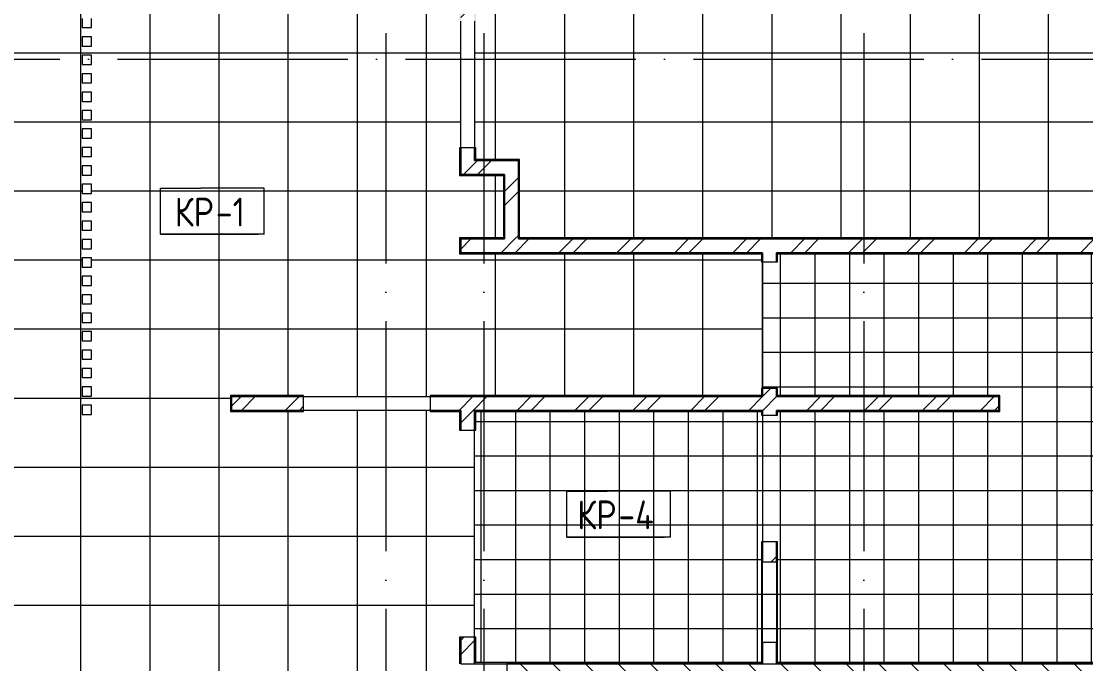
# Model space of a CAD drawing. Header units: millimetres. Extents: x -4370 to 196781, y -4577 to 61202.
# Drawn here: x 89385 to 98625, y 45725 to 51305 of the extents above; entities that cross this region are included whole.
import ezdxf

# ---------------------------------------------------------------- set-up
doc = ezdxf.new("R2010")
doc.units = ezdxf.units.MM
doc.linetypes.add('ADSK_Линия сетки', pattern=[2500, 2000, -250, 0, -250])
for name, color, linetype, lineweight in [('A-FLOR-____-IDEN', 11, 'Continuous', 20), ('A-FLOR-____-OTLN', 192, 'Continuous', 9), ('A-FLOR-____-PATT', 8, 'Continuous', 9), ('A-WALL-____-MCUT', 113, 'Continuous', 9), ('A-WALL-____-PATT', 111, 'Continuous', 9), ('A-WALL-FNSH-MCUT', 113, 'Continuous', 9), ('S-COLS-____-MCUT', 52, 'Continuous', 9), ('S-COLS-____-OTLN', 52, 'Continuous', 9), ('S-GRID-____-OTLN', 1, 'Continuous', 9)]:
    doc.layers.add(name, color=color, linetype=linetype, lineweight=lineweight)
doc.styles.add('GOST Common_1', font='GOST_Common.ttf', dxfattribs={"width": 0.9, "height": 250})
pattern_1 = [(45, (0, 0), (-251.4472, 251.4472), []), (45, (0, 381), (-251.4472, 251.4472), [])]

# ---------------------------------------------------------------- blocks, each defined once
blk = doc.blocks.new('0083_СОШ675_АР_R22_rvt-1-О_АИ_ПП_0_000_Целиком')
at = {"layer": 'A-WALL-____-PATT', "lineweight": 5}
h = blk.add_hatch(dxfattribs=at)
h.set_pattern_fill('FP_7', color=10, style=0, pattern_type=2)
h.set_pattern_definition(pattern_1)
h.paths.add_polyline_path([(93275, 49975.2), (93320, 49975.2), (93320, 50205.5), (93200, 50205.5), (93200, 49975.2)])
h.paths.add_polyline_path([(93320, 51305.5), (93320, 51475), (93200, 51475), (93200, 51305.5)])
h.paths.add_polyline_path([(93320, 51875), (93320, 58275), (93200, 58275), (93200, 51875)])
h = blk.add_hatch(dxfattribs=at)
h.set_pattern_fill('FP_7', color=10, style=0, pattern_type=2)
h.set_pattern_definition(pattern_1)
h.paths.add_polyline_path([(93580, 49975.2), (93700, 49975.2), (93700, 50095.2), (93320, 50095.2), (93320, 49975.2)])
h = blk.add_hatch(dxfattribs=at)
h.set_pattern_fill('FP_7', color=10, style=0, pattern_type=2)
h.set_pattern_definition(pattern_1)
h.paths.add_polyline_path([(93700, 49415), (93700, 49975.2), (93580, 49975.2), (93580, 49415)])
h = blk.add_hatch(dxfattribs=at)
h.set_pattern_fill('FP_7', color=10, style=0, pattern_type=2)
h.set_pattern_definition(pattern_1)
h.paths.add_polyline_path([(104216.6, 49295), (104216.6, 49415), (93200, 49415), (93200, 49295), (103831.2, 49295)])
h = blk.add_hatch(dxfattribs=at)
h.set_pattern_fill('FP_7', color=10, style=0, pattern_type=2)
h.set_pattern_definition(pattern_1)
h.paths.add_polyline_path([(95820, 48045), (95940, 48045), (95940, 48115.2), (95820, 48115.2)])
h.paths.add_polyline_path([(95940, 49215.2), (95940, 49295), (95820, 49295), (95820, 49215.2)])
h = blk.add_hatch(dxfattribs=at)
h.set_pattern_fill('FP_7', color=10, style=0, pattern_type=2)
h.set_pattern_definition(pattern_1)
h.paths.add_polyline_path([(97870, 47925), (97870, 48045), (92935, 48045), (92935, 47925), (96379.8, 47925)])
h.paths.add_polyline_path([(91412.2, 47925), (91835, 47925), (91835, 48045), (91210, 48045), (91210, 47925)])
h = blk.add_hatch(dxfattribs=at)
h.set_pattern_fill('FP_7', color=10, style=0, pattern_type=2)
h.set_pattern_definition(pattern_1)
h.paths.add_polyline_path([(93320, 45725), (93320, 45955), (93200, 45955), (93200, 45725)])
h.paths.add_polyline_path([(93320, 47755), (93320, 47925), (93200, 47925), (93200, 47755)])
h = blk.add_hatch(dxfattribs=at)
h.set_pattern_fill('FP_7', color=10, style=0, pattern_type=2)
h.set_pattern_definition(pattern_1)
h.paths.add_polyline_path([(95940, 45725), (95940, 45909.7), (95820, 45909.7), (95820, 45725)])
h.paths.add_polyline_path([(95940, 46609.7), (95940, 46785), (95820, 46785), (95820, 46609.7)])
h.paths.add_polyline_path([(95940, 47885), (95940, 47925), (95820, 47925), (95820, 47885)])
h = blk.add_hatch(dxfattribs=at)
h.set_pattern_fill('FP_4', color=10, style=0, pattern_type=2)
h.set_pattern_definition([(135, (0, 0), (-141.42136, -141.42136), [])])
h.paths.add_polyline_path([(100105.5, 45525), (101250, 45525), (101250, 45725), (99400, 45725), (99400, 45525)])
h.paths.add_polyline_path([(98863.6, 45525), (99000, 45525), (99000, 45725), (93600, 45725), (93600, 45525), (96379.8, 45525)])
at = {"layer": 'A-WALL-____-MCUT', "color": 50, "lineweight": 13}
for p, q in [((93320, 50205.5), (93200, 50205.5)), ((93200, 50205.5), (93200, 49975.2)), ((93320, 50095.2), (93320, 50205.5)), ((93700, 50095.2), (93320, 50095.2)), ((93700, 49975.2), (93700, 50095.2)), ((93200, 49975.2), (93320, 49975.2)), ((93320, 49975.2), (93580, 49975.2)), ((93580, 49975.2), (93580, 49415)), ((93700, 49415), (93700, 49975.2)), ((93580, 49415), (93200, 49415)), ((93200, 49415), (93200, 49295)), ((99400, 49415), (93700, 49415)), ((93200, 49295), (95820, 49295)), ((95820, 49295), (95820, 49215.2)), ((95940, 49295), (104216.6, 49295)), ((95940, 49215.2), (95940, 49295)), ((95820, 49215.2), (95940, 49215.2)), ((95940, 48115.2), (95820, 48115.2)), ((95820, 48115.2), (95820, 48045)), ((95940, 48045), (95940, 48115.2)), ((91835, 48045), (91210, 48045)), ((91210, 48045), (91210, 47925)), ((91835, 47925), (91835, 48045)), ((95820, 48045), (92935, 48045)), ((92935, 48045), (92935, 47925)), ((97870, 48045), (95940, 48045)), ((97870, 47925), (97870, 48045)), ((91210, 47925), (91835, 47925)), ((92935, 47925), (93200, 47925)), ((93200, 47925), (93200, 47755)), ((93320, 47755), (93320, 47925)), ((93320, 47925), (95820, 47925)), ((95820, 47925), (95820, 47885)), ((95820, 47885), (95940, 47885)), ((95940, 47885), (95940, 47925)), ((95940, 47925), (97870, 47925)), ((93200, 47755), (93320, 47755)), ((95820, 46785), (95820, 46609.7)), ((95940, 46785), (95820, 46785)), ((95940, 46609.7), (95940, 46785)), ((95820, 46609.7), (95940, 46609.7)), ((93320, 45955), (93200, 45955)), ((93200, 45955), (93200, 45725)), ((93320, 45725), (93320, 45955)), ((95820, 45909.7), (95820, 45725)), ((95940, 45909.7), (95820, 45909.7)), ((95940, 45725), (95940, 45909.7)), ((93200, 45725), (93320, 45725)), ((95820, 45725), (93600, 45725)), ((99000, 45725), (95940, 45725))]:
    blk.add_line(p, q, dxfattribs=at)
at = {"layer": 'A-WALL-____-MCUT', "color": 10, "lineweight": 5}
for p, q in [((93600, 45725), (93600, 45525)), ((95820, 45725), (95940, 45725))]:
    blk.add_line(p, q, dxfattribs=at)
blk = doc.blocks.new('BSC_Колонна _Прямоугольная - ПР-1_Профиль торцевой для плитки-3454341-О_АИ_ПП_0_000_Целиком')
at = {"layer": 'S-COLS-____-MCUT'}
for p, q in [((5, 5), (-5, 5)), ((-5, 5), (-5, -5)), ((5, -5), (5, 5)), ((-5, -5), (5, -5))]:
    blk.add_line(p, q, dxfattribs=at)
blk = doc.blocks.new('ADSK_Марка_Перекрытие - Типоразмер_ADSK_Марка-158127-О_АИ_ПП_0_000_Целиком')
at = {"layer": 'A-FLOR-____-IDEN'}
for p, q in [((-4.5, 4), (-1, 4)), ((-4.5, 0), (-4.5, 4)), ((4.5, 4), (-1, 4)), ((4.5, 0), (4.5, 4)), ((4.5, 0), (-4.5, 0)), ((-4.5, 0), (4, 0))]:
    blk.add_line(p, q, dxfattribs=at)

msp = doc.modelspace()

# ---------------------------------------------------------------- hatches: boundary and pattern name
at = {"layer": 'A-FLOR-____-PATT'}
h = msp.add_hatch(dxfattribs=at)
h.set_pattern_fill('FP_141', color=256, style=0, pattern_type=2)
h.set_pattern_definition([(0, (91102.5, 49232.2), (0, 600), []), (90, (91102.5, 49232.2), (-600, 4e-14), [])])
h.paths.add_polyline_path([(90900, 39935.023044), (93149.978078, 39935.025277), (93149.978078, 39940.023044), (93140, 39940.023044), (93140, 41005.02363), (96725.000334, 41005.02363), (96725.000334, 43465.000586), (96735.000334, 43465.000586), (96734.978078, 45515.000586), (93609.978078, 45515.000586), (93609.978078, 45315), (93189.978078, 45315.933994), (93189.978078, 45954.999414), (93319.978078, 45955), (93319.978078, 47754.999414), (93189.978078, 47755.853695), (93189.978078, 47915), (92935, 47915), (92935, 47924.999414), (91835, 47924.999414), (91835, 47915), (91200, 47915), (91200, 48055), (91835, 48055), (91835, 48045), (92935, 48044.999414), (92935, 48055), (95810, 48055), (95810, 48115.214349), (95820, 48115.214349), (95820, 49215.214349), (95810, 49215.214349), (95810, 49285), (93189.978078, 49285), (93189.978078, 49425.214935), (93570, 49425), (93570, 49965.214935), (93189.978078, 49965.514669), (93189.978078, 50205.451505), (93199.978078, 50205.451505), (93199.978078, 51305.451505), (93189.978078, 51305.451505), (93189.978078, 58260.000586), (93144.978078, 58260.000586), (93144.978078, 58265.000586), (93139.978078, 58265.000586), (93139.978078, 58765.000586), (91840.225239, 58765.000586), (91840.225239, 58975), (87875, 58975), (87875, 58250), (87324.978078, 58250), (87324.978078, 58975), (85349.978078, 58975), (85349.978078, 51885), (85759.978078, 51885), (85759.978078, 51465), (85349.978078, 51465), (85349.978078, 45735), (85759.978078, 45735), (85759.978078, 45315), (85349.978078, 45315), (85349.978078, 39935.999414), (87349.978078, 39935.999414), (87349.978078, 39939.998242), (87340, 39939.998242), (87340, 40485.000586), (87860, 40484.085292), (87860, 39940.023044), (87850, 39940.023044), (87850, 39935.023044), (90791.235027, 39935.023044)])
h.paths.add_polyline_path([(89993.384824, 47889.999414), (89913.384824, 47889.999414), (89913.384824, 47969.999414), (89993.384824, 47969.999414), (89993.384824, 47924.999414)])
h.paths.add_polyline_path([(89993.384824, 48049.999414), (89913.384824, 48049.999414), (89913.384824, 48129.999414), (89993.384824, 48129.999414), (89993.384824, 48055)])
h.paths.add_polyline_path([(89993.384824, 48209.999414), (89913.384824, 48209.999414), (89913.384824, 48289.999414), (89993.384824, 48289.999414)])
h.paths.add_polyline_path([(89993.384824, 48369.999414), (89913.384824, 48369.999414), (89913.384824, 48449.999414), (89993.384824, 48449.999414)])
h.paths.add_polyline_path([(89913.384824, 48529.999414), (89913.384824, 48609.999414), (89993.384824, 48609.999414), (89993.384824, 48529.999414)])
h.paths.add_polyline_path([(89993.384824, 48689.999414), (89913.384824, 48689.999414), (89913.384824, 48769.999414), (89993.384824, 48769.999414)])
h.paths.add_polyline_path([(89913.384824, 48849.999414), (89913.384824, 48929.999414), (89993.384824, 48929.999414), (89993.384824, 48849.999414), (89928.566284, 48849.999414)])
h.paths.add_polyline_path([(89913.384824, 49009.999414), (89913.384824, 49089.999414), (89993.384824, 49089.999414), (89993.384824, 49009.999414)])
h.paths.add_polyline_path([(89993.384824, 49169.999414), (89913.384824, 49169.999414), (89913.384824, 49249.999414), (89993.384824, 49249.999414)])
h.paths.add_polyline_path([(89993.384824, 49329.999414), (89913.384824, 49329.999414), (89913.384824, 49409.999414), (89993.384824, 49409.999414)])
h.paths.add_polyline_path([(89993.384824, 49489.999414), (89913.384824, 49489.999414), (89913.384824, 49569.999414), (89993.384824, 49569.999414)])
h.paths.add_polyline_path([(89913.384824, 49649.999414), (89913.384824, 49729.999414), (89993.384824, 49729.999414), (89993.384824, 49649.999414)])
h.paths.add_polyline_path([(89993.384824, 49809.999414), (89913.384824, 49809.999414), (89913.384824, 49889.999414), (89993.384824, 49889.999414)])
h.paths.add_polyline_path([(89993.384824, 49969.999414), (89913.384824, 49969.999414), (89913.384824, 50049.999414), (89993.384824, 50049.999414)])
h.paths.add_polyline_path([(89993.384824, 50129.999414), (89913.384824, 50129.999414), (89913.384824, 50209.999414), (89993.384824, 50209.999414), (89993.384824, 50179.661351)])
h.paths.add_polyline_path([(89913.384824, 50289.999414), (89913.384824, 50369.999414), (89993.384824, 50369.999414), (89993.384824, 50289.999414)])
h.paths.add_polyline_path([(89993.384824, 50449.999414), (89913.384824, 50449.999414), (89913.384824, 50529.999414), (89993.384824, 50529.999414)])
h.paths.add_polyline_path([(89913.384824, 50609.999414), (89913.384824, 50689.999414), (89993.384824, 50689.999414), (89993.384824, 50609.999414)])
h.paths.add_polyline_path([(89993.384824, 50769.999414), (89913.384824, 50769.999414), (89913.384824, 50849.999414), (89993.384824, 50849.999414), (89993.384824, 50792.910721)])
h.paths.add_polyline_path([(89913.384824, 50929.999414), (89913.384824, 51009.999414), (89993.384824, 51009.999414), (89993.384824, 50929.999414)])
h.paths.add_polyline_path([(89913.384824, 51089.999414), (89913.384824, 51169.999414), (89993.384824, 51169.999414), (89993.384824, 51089.999414)])
h.paths.add_polyline_path([(89913.384824, 51249.999414), (89913.384824, 51329.999414), (89993.384824, 51329.999414), (89993.384824, 51249.999414)])
h.paths.add_polyline_path([(89993.384824, 51409.999414), (89913.384824, 51409.999414), (89913.384824, 51489.999414), (89993.384824, 51489.999414)])
h.paths.add_polyline_path([(89913.384824, 51569.999414), (89913.384824, 51649.999414), (89993.384824, 51649.999414), (89993.384824, 51569.999414)])
h.paths.add_polyline_path([(89913.384824, 51729.999414), (89913.384824, 51809.999414), (89993.384824, 51809.999414), (89993.384824, 51729.999414)])
h.paths.add_polyline_path([(89993.384824, 51889.999414), (89913.384824, 51889.999414), (89913.384824, 51969.999414), (89993.384824, 51969.999414)])
h.paths.add_polyline_path([(89913.384824, 52049.999414), (89913.384824, 52129.999414), (89993.384824, 52129.999414), (89993.384824, 52049.999414)])
h.paths.add_polyline_path([(89913.384824, 52209.999414), (89913.384824, 52289.999414), (89993.384824, 52289.999414), (89993.384824, 52209.999414)])
h.paths.add_polyline_path([(89913.384824, 52369.999414), (89913.384824, 52449.999414), (89993.384824, 52449.999414), (89993.384824, 52369.999414)])
h.paths.add_polyline_path([(89913.384824, 52529.999414), (89913.384824, 52609.999414), (89993.384824, 52609.999414), (89993.384824, 52529.999414)])
h.paths.add_polyline_path([(89913.384824, 52689.999414), (89913.384824, 52769.999414), (89993.384824, 52769.999414), (89993.384824, 52689.999414)])
h.paths.add_polyline_path([(93144.978078, 58770.000586), (93149.978078, 58770.000586), (93149.978078, 58775), (93144.978078, 58775)])
h = msp.add_hatch(dxfattribs=at)
h.set_pattern_fill('FP_153', color=256, style=0, pattern_type=2)
h.set_pattern_definition([(0, (95902.5, 49232.2), (0, 600), []), (90, (95902.5, 49232.2), (-600, 4e-14), [])])
h.paths.add_polyline_path([(95137.878133, 49425), (99389.978078, 49425), (99389.978078, 51465), (98989.978078, 51465), (98989.978078, 51885.000586), (99389.977492, 51885.000586), (99389.978078, 52129.999414), (99399.978078, 52129.999414), (99399.978078, 53229.999414), (99389.978078, 53229.999414), (99389.978078, 56665), (99399.978078, 56665), (99399.978078, 57765), (99389.978078, 57765), (99389.978078, 58265.000586), (98939.978078, 58265.000586), (98939.978078, 58765.000586), (98640.450478, 58765.000586), (98640.225239, 58975), (93659.978078, 58974.600038), (93659.978078, 58265.000586), (93329.978078, 58264.940858), (93329.978078, 51885), (93609.978078, 51885), (93609.978078, 51465), (93329.978078, 51465), (93329.978078, 51305.451505), (93319.978078, 51305.451505), (93319.978078, 50205.451505), (93329.978078, 50205.451505), (93329.978078, 50105.214935), (93710, 50105.214935), (93710, 49425), (93895.980103, 49425)])
h = msp.add_hatch(dxfattribs=at)
h.set_pattern_fill('FP_207', color=256, style=0, pattern_type=2)
h.set_pattern_definition([(90, (99876.65, 48730), (-300, 2e-14), []), (180, (99876.65, 48730), (-4e-14, -300), [])])
h.paths.add_polyline_path([(96057.007954, 45735.000586), (106633.293965, 45735.000586), (106633.293965, 51745.000586), (106499.55304, 51745.000586), (106499.55304, 51755), (105399.55304, 51755), (105399.55304, 51745.000586), (105209.978078, 51745.000586), (105209.978078, 51465), (104789.978078, 51465), (104789.978078, 51745.000586), (104346.568482, 51744.506033), (104346.568482, 49285), (95950, 49285), (95950, 49215.214349), (95820, 49215.214349), (95820, 48115.214349), (95950, 48115.214349), (95950, 48055), (97880, 48055), (97880, 47915), (95950, 47915), (95950, 47884.999414), (95820, 47884.999414), (95820, 46784.999414), (95950, 46784.999414), (95950, 45735.000586)])
h.paths.add_polyline_path([(95940, 45909.747558), (95940, 46609.747558), (95820, 46609.747558), (95820, 45909.747558)])
h = msp.add_hatch(dxfattribs=at)
h.set_pattern_fill('FP_219', color=256, style=0, pattern_type=2)
h.set_pattern_definition([(90, (98776.65, 48730), (-300, 2e-14), []), (180, (98776.65, 48730), (-4e-14, -300), [])])
h.paths.add_polyline_path([(95810, 45735.000586), (95810, 46784.999414), (95820, 46784.999414), (95820, 47884.999414), (95810, 47884.999414), (95810, 47915), (93329.978078, 47915), (93329.978078, 47755), (93319.978078, 47754.999414), (93319.978078, 45955), (93329.978078, 45954.999414), (93329.978078, 45735.000586), (95786.992129, 45735.000586)])
at = {"layer": 'A-WALL-____-PATT'}
h = msp.add_hatch(color=7, dxfattribs=at)
h.paths.add_polyline_path([(93199.978078, 49975.214935), (93199.978078, 50205.451505), (93189.978078, 50205.451505), (93189.978078, 49975.214935)])
h.paths.add_polyline_path([(93189.978078, 51305.451505), (93199.978078, 51305.451505), (93199.978078, 54780.000586), (93189.978078, 54780.000586), (93189.978078, 52489.74121)])
h = msp.add_hatch(color=7, dxfattribs=at)
h.paths.add_polyline_path([(93319.978078, 50095.214935), (93329.978078, 50095.214935), (93329.978078, 50205.451505), (93319.978078, 50205.451505), (93319.978078, 50179.661351)])
h.paths.add_polyline_path([(93329.978078, 51305.451505), (93329.978078, 51475), (93319.978078, 51475), (93319.978078, 51305.451505)])
for points in [[(93700, 50095.214935), (93700, 50105.214935), (93329.978078, 50105.214935), (93329.978078, 50095.214935)], [(93710, 49425), (93710, 50095.214935), (93700, 50095.214935), (93700, 49425)], [(93199.978078, 49965.214935), (93570, 49965.214935), (93580, 49975.214935), (93199.978078, 49975.214935)], [(93580, 49415), (93580, 49975.214935), (93570, 49965.214935), (93570, 49425)], [(93199.978078, 49295), (93199.763143, 49415.214935), (93189.978078, 49415.214935), (93189.978078, 49295)], [(93580, 49415), (93570, 49425), (93199.978078, 49425), (93199.978078, 49415), (93275.031088, 49415)], [(99399.978078, 49415), (99399.978078, 49425), (93700, 49425), (93700, 49415), (98863.572223, 49415)], [(95810, 49285), (95820, 49295), (93199.978078, 49295), (93199.978078, 49285), (95137.878133, 49285)], [(104336.568482, 49285), (104336.568482, 49295), (95940, 49295), (95940, 49285), (103831.164344, 49285)], [(97870, 48045), (97870, 48055), (95950, 48055), (95950, 48045), (96379.776163, 48045)], [(91200, 47925), (91210, 47925), (91210, 48045), (91200, 48045)], [(97870, 47925), (97880, 47925), (97880, 48045), (97870, 48045)], [(93895.980103, 47915), (95810, 47915), (95810, 47925), (93319.978078, 47925), (93319.978078, 47915), (93329.978078, 47915)], [(97870, 47915), (97870, 47925), (95940, 47925), (95940, 47915), (96379.776163, 47915)], [(93895.980103, 45725.000586), (95820, 45725.000586), (95820, 45735.000586), (93329.978078, 45735.000586), (93329.978078, 45725.000586)], [(106314.960404, 45725.000586), (106643.293965, 45725.000586), (106643.293965, 45735.000586), (95950, 45735.000586), (95950, 45725.000586), (103831.164344, 45725.000586)]]:
    msp.add_hatch(color=7, dxfattribs=at).paths.add_polyline_path(points)
h = msp.add_hatch(color=7, dxfattribs=at)
h.paths.add_polyline_path([(95820, 48045), (95820, 48115.214349), (95810, 48115.214349), (95810, 48055)])
h.paths.add_polyline_path([(95820, 49215.214349), (95820, 49295), (95810, 49285), (95810, 49215.214349)])
h = msp.add_hatch(color=7, dxfattribs=at)
h.paths.add_polyline_path([(95950, 48045), (95950, 48115.214349), (95940, 48115.214349), (95940, 48045)])
h.paths.add_polyline_path([(95950, 49215.214349), (95950, 49285), (95940, 49285), (95940, 49215.214349)])
h = msp.add_hatch(color=7, dxfattribs=at)
h.paths.add_polyline_path([(95820, 48045), (95810, 48055), (92935, 48055), (92935, 48045), (95137.878133, 48045)])
h.paths.add_polyline_path([(91835, 48045), (91835, 48055), (91210, 48055), (91210, 48045), (91412.184042, 48045)])
h = msp.add_hatch(color=7, dxfattribs=at)
h.paths.add_polyline_path([(93189.978078, 47915), (93199.978078, 47925), (92935, 47925), (92935, 47915)])
h.paths.add_polyline_path([(91412.184042, 47915), (91835, 47915), (91835, 47925), (91210, 47925), (91210, 47915)])
h = msp.add_hatch(color=7, dxfattribs=at)
h.paths.add_polyline_path([(93189.978078, 45725), (93199.978078, 45725), (93199.978078, 45955), (93189.978078, 45955)])
h.paths.add_polyline_path([(93199.978078, 47755), (93199.978078, 47925), (93189.978078, 47915), (93189.978078, 47755)])
h = msp.add_hatch(color=7, dxfattribs=at)
h.paths.add_polyline_path([(93319.978078, 45725.000586), (93329.978078, 45725.000586), (93329.978078, 45955), (93319.978078, 45955)])
h.paths.add_polyline_path([(93329.978078, 47755), (93329.978078, 47915), (93319.978078, 47915), (93319.978078, 47755)])
h = msp.add_hatch(color=7, dxfattribs=at)
h.paths.add_polyline_path([(95820, 45735.000586), (95820, 46784.999414), (95810, 46784.999414), (95810, 45735.000586)])
h.paths.add_polyline_path([(95810, 47884.999414), (95820, 47884.999414), (95820, 47925), (95810, 47925), (95810, 47915)])
h = msp.add_hatch(color=7, dxfattribs=at)
h.paths.add_polyline_path([(95950, 45725.000586), (95950, 46784.999414), (95940, 46784.999414), (95940, 45725.000586)])
h.paths.add_polyline_path([(95950, 47884.999414), (95950, 47915), (95940, 47915), (95940, 47884.999414)])

# ---------------------------------------------------------------- linework, layer by layer
at = {"layer": 'A-FLOR-____-OTLN'}
for p, q in [((93199.978078, 50205.451505), (93199.978078, 51305.451505)), ((93319.978078, 51305.451505), (93319.978078, 50205.451505)), ((95820, 48115.214349), (95820, 49215.214349)), ((95820, 49215.214349), (95820, 48115.214349)), ((91835, 48044.999414), (92935, 48044.999414)), ((92935, 47924.999414), (91835, 47924.999414)), ((95820, 47884.999414), (95820, 46784.999414)), ((93319.978078, 45955), (93319.978078, 47754.999414))]:
    msp.add_line(p, q, dxfattribs=at)
at = {"layer": 'A-WALL-____-MCUT', "color": 7}
for p, q in [((93189.978078, 50205.451505), (93189.978078, 49975.214935)), ((93199.978078, 50205.451505), (93189.978078, 50205.451505)), ((93199.978078, 49975.214935), (93199.978078, 50205.451505)), ((93329.978078, 50205.451505), (93319.978078, 50205.451505)), ((93319.978078, 50205.451505), (93319.978078, 50095.214935)), ((93329.978078, 50105.214935), (93329.978078, 50205.451505)), ((93319.978078, 50095.214935), (93700, 50095.214935)), ((93700, 50105.214935), (93329.978078, 50105.214935)), ((93700, 50095.214935), (93700, 49415)), ((93710, 49425), (93710, 50095.214935)), ((93580, 49975.214935), (93199.978078, 49975.214935)), ((93199.978078, 49965.214935), (93570, 49965.214935)), ((93570, 49965.214935), (93570, 49425)), ((93580, 49415), (93580, 49975.214935)), ((93189.978078, 49415.214935), (93189.978078, 49295)), ((93570, 49425), (93199.978078, 49425)), ((93199.978078, 49415), (93580, 49415)), ((93199.978078, 49295), (93199.978078, 49415)), ((93700, 49415), (99399.978078, 49415)), ((99389.978078, 49425), (93710, 49425)), ((95820, 49295), (93199.978078, 49295)), ((93199.978078, 49285), (95810, 49285)), ((95810, 49285), (95810, 49215.214349)), ((95820, 49215.214349), (95820, 49295)), ((104336.568482, 49295), (95940, 49295)), ((95940, 49295), (95940, 49215.214349)), ((95950, 49285), (104336.568482, 49285)), ((95950, 49215.214349), (95950, 49285)), ((95810, 49215.214349), (95820, 49215.214349)), ((95940, 49215.214349), (95950, 49215.214349)), ((91835, 48055), (91210, 48055)), ((91835, 48045), (91835, 48055)), ((95810, 48055), (92935, 48055)), ((92935, 48055), (92935, 48045)), ((95810, 48115.214349), (95810, 48055)), ((95820, 48115.214349), (95810, 48115.214349)), ((95820, 48045), (95820, 48115.214349)), ((95940, 48115.214349), (95940, 48045)), ((95950, 48115.214349), (95940, 48115.214349)), ((95950, 48055), (95950, 48115.214349)), ((97870, 48055), (95950, 48055)), ((91200, 48045), (91200, 47925)), ((91210, 48045), (91835, 48045)), ((91210, 47925), (91210, 48045)), ((92935, 48045), (95820, 48045)), ((95940, 48045), (97870, 48045)), ((97870, 48045), (97870, 47925)), ((97880, 47925), (97880, 48045)), ((91835, 47925), (91210, 47925)), ((91210, 47915), (91835, 47915)), ((91835, 47915), (91835, 47925)), ((93199.978078, 47925), (92935, 47925)), ((92935, 47925), (92935, 47915)), ((92935, 47915), (93189.978078, 47915)), ((93189.978078, 47915), (93189.978078, 47755)), ((93199.978078, 47755), (93199.978078, 47925)), ((95820, 47925), (93319.978078, 47925)), ((93319.978078, 47925), (93319.978078, 47755)), ((93329.978078, 47915), (95810, 47915)), ((93329.978078, 47755), (93329.978078, 47915)), ((95810, 47915), (95810, 47884.999414)), ((95810, 47884.999414), (95820, 47884.999414)), ((95820, 47884.999414), (95820, 47925)), ((97870, 47925), (95940, 47925)), ((95940, 47925), (95940, 47884.999414)), ((95940, 47884.999414), (95950, 47884.999414)), ((95950, 47915), (97870, 47915)), ((95950, 47884.999414), (95950, 47915)), ((93189.978078, 47755), (93199.978078, 47755)), ((93319.978078, 47755), (93329.978078, 47755)), ((95810, 46784.999414), (95810, 45735.000586)), ((95820, 46784.999414), (95810, 46784.999414)), ((95820, 45725.000586), (95820, 46784.999414)), ((95940, 46784.999414), (95940, 45725.000586)), ((95950, 46784.999414), (95940, 46784.999414)), ((95950, 45735.000586), (95950, 46784.999414)), ((93189.978078, 45955), (93189.978078, 45725)), ((93199.978078, 45955), (93189.978078, 45955)), ((93199.978078, 45725), (93199.978078, 45955)), ((93329.978078, 45955), (93319.978078, 45955)), ((93319.978078, 45955), (93319.978078, 45725.000586)), ((93329.978078, 45735.000586), (93329.978078, 45955)), ((93319.978078, 45725.000586), (95820, 45725.000586)), ((95810, 45735.000586), (93329.978078, 45735.000586)), ((95940, 45725.000586), (106643.293965, 45725.000586)), ((106633.293965, 45735.000586), (95950, 45735.000586))]:
    msp.add_line(p, q, dxfattribs=at)
at = {"layer": 'A-WALL-FNSH-MCUT', "color": 7}
for p, q in [((89913.384824, 51329.999414), (89913.384824, 51249.999414)), ((89993.384824, 51249.999414), (89993.384824, 51329.999414)), ((89913.384824, 51249.999414), (89993.384824, 51249.999414)), ((89993.384824, 51169.999414), (89913.384824, 51169.999414)), ((89913.384824, 51169.999414), (89913.384824, 51089.999414)), ((89993.384824, 51089.999414), (89993.384824, 51169.999414)), ((89913.384824, 51089.999414), (89993.384824, 51089.999414)), ((89993.384824, 51009.999414), (89913.384824, 51009.999414)), ((89913.384824, 51009.999414), (89913.384824, 50929.999414)), ((89993.384824, 50929.999414), (89993.384824, 51009.999414)), ((89913.384824, 50929.999414), (89993.384824, 50929.999414)), ((89993.384824, 50849.999414), (89913.384824, 50849.999414)), ((89913.384824, 50849.999414), (89913.384824, 50769.999414)), ((89993.384824, 50769.999414), (89993.384824, 50849.999414)), ((89913.384824, 50769.999414), (89993.384824, 50769.999414)), ((89993.384824, 50689.999414), (89913.384824, 50689.999414)), ((89913.384824, 50689.999414), (89913.384824, 50609.999414)), ((89993.384824, 50609.999414), (89993.384824, 50689.999414)), ((89913.384824, 50609.999414), (89993.384824, 50609.999414)), ((89993.384824, 50529.999414), (89913.384824, 50529.999414)), ((89913.384824, 50529.999414), (89913.384824, 50449.999414)), ((89993.384824, 50449.999414), (89993.384824, 50529.999414)), ((89913.384824, 50449.999414), (89993.384824, 50449.999414)), ((89993.384824, 50369.999414), (89913.384824, 50369.999414)), ((89913.384824, 50369.999414), (89913.384824, 50289.999414)), ((89993.384824, 50289.999414), (89993.384824, 50369.999414)), ((89913.384824, 50289.999414), (89993.384824, 50289.999414)), ((89993.384824, 50209.999414), (89913.384824, 50209.999414)), ((89913.384824, 50209.999414), (89913.384824, 50129.999414)), ((89993.384824, 50129.999414), (89993.384824, 50209.999414)), ((89913.384824, 50129.999414), (89993.384824, 50129.999414)), ((89993.384824, 50049.999414), (89913.384824, 50049.999414)), ((89913.384824, 50049.999414), (89913.384824, 49969.999414)), ((89993.384824, 49969.999414), (89993.384824, 50049.999414)), ((89913.384824, 49969.999414), (89993.384824, 49969.999414)), ((89993.384824, 49889.999414), (89913.384824, 49889.999414)), ((89913.384824, 49889.999414), (89913.384824, 49809.999414)), ((89913.384824, 49809.999414), (89993.384824, 49809.999414)), ((89993.384824, 49809.999414), (89993.384824, 49889.999414)), ((89993.384824, 49729.999414), (89913.384824, 49729.999414)), ((89913.384824, 49729.999414), (89913.384824, 49649.999414)), ((89993.384824, 49649.999414), (89993.384824, 49729.999414)), ((89913.384824, 49649.999414), (89993.384824, 49649.999414)), ((89993.384824, 49569.999414), (89913.384824, 49569.999414)), ((89913.384824, 49569.999414), (89913.384824, 49489.999414)), ((89993.384824, 49489.999414), (89993.384824, 49569.999414)), ((89913.384824, 49489.999414), (89993.384824, 49489.999414)), ((89993.384824, 49409.999414), (89913.384824, 49409.999414)), ((89913.384824, 49409.999414), (89913.384824, 49329.999414)), ((89993.384824, 49329.999414), (89993.384824, 49409.999414)), ((89913.384824, 49329.999414), (89993.384824, 49329.999414)), ((89993.384824, 49249.999414), (89913.384824, 49249.999414)), ((89913.384824, 49249.999414), (89913.384824, 49169.999414)), ((89913.384824, 49169.999414), (89993.384824, 49169.999414)), ((89993.384824, 49169.999414), (89993.384824, 49249.999414)), ((89993.384824, 49089.999414), (89913.384824, 49089.999414)), ((89913.384824, 49089.999414), (89913.384824, 49009.999414)), ((89993.384824, 49009.999414), (89993.384824, 49089.999414)), ((89913.384824, 49009.999414), (89993.384824, 49009.999414)), ((89993.384824, 48929.999414), (89913.384824, 48929.999414)), ((89913.384824, 48929.999414), (89913.384824, 48849.999414)), ((89993.384824, 48849.999414), (89993.384824, 48929.999414)), ((89913.384824, 48849.999414), (89993.384824, 48849.999414)), ((89993.384824, 48769.999414), (89913.384824, 48769.999414)), ((89913.384824, 48769.999414), (89913.384824, 48689.999414)), ((89993.384824, 48689.999414), (89993.384824, 48769.999414)), ((89913.384824, 48689.999414), (89993.384824, 48689.999414)), ((89993.384824, 48609.999414), (89913.384824, 48609.999414)), ((89913.384824, 48609.999414), (89913.384824, 48529.999414)), ((89993.384824, 48529.999414), (89993.384824, 48609.999414)), ((89913.384824, 48529.999414), (89993.384824, 48529.999414)), ((89993.384824, 48449.999414), (89913.384824, 48449.999414)), ((89913.384824, 48449.999414), (89913.384824, 48369.999414)), ((89993.384824, 48369.999414), (89993.384824, 48449.999414)), ((89913.384824, 48369.999414), (89993.384824, 48369.999414)), ((89993.384824, 48289.999414), (89913.384824, 48289.999414)), ((89913.384824, 48289.999414), (89913.384824, 48209.999414)), ((89993.384824, 48209.999414), (89993.384824, 48289.999414)), ((89913.384824, 48209.999414), (89993.384824, 48209.999414)), ((89993.384824, 48129.999414), (89913.384824, 48129.999414)), ((89913.384824, 48129.999414), (89913.384824, 48049.999414)), ((89913.384824, 48049.999414), (89993.384824, 48049.999414)), ((89993.384824, 48049.999414), (89993.384824, 48129.999414)), ((89993.384824, 47969.999414), (89913.384824, 47969.999414)), ((89913.384824, 47969.999414), (89913.384824, 47889.999414)), ((89993.384824, 47889.999414), (89993.384824, 47969.999414)), ((89913.384824, 47889.999414), (89993.384824, 47889.999414))]:
    msp.add_line(p, q, dxfattribs=at)
at = {"layer": 'S-GRID-____-OTLN', "linetype": 'ADSK_Линия сетки'}
for p, q in [((92550, 61202.00513), (92550, -3572.657751)), ((93400.000334, 61202.00513), (93400.000334, -3572.657751)), ((96700.000334, 61202.00513), (96700.000334, -3572.657751)), ((-2283.763124, 50975.000586), (155078.554077, 50975.000586))]:
    msp.add_line(p, q, dxfattribs=at)

# ---------------------------------------------------------------- block references
at = {"lineweight": 5}
msp.add_blockref('0083_СОШ675_АР_R22_rvt-1-О_АИ_ПП_0_000_Целиком', (0, 0), dxfattribs=at)
at = {"layer": 'A-FLOR-____-IDEN', "xscale": 99.99999999999993, "yscale": 99.99999999999993, "zscale": 99.99999999999993}
for p in [(91042.489206, 49455.011522), (94569.989039, 46824.999707)]:
    msp.add_blockref('ADSK_Марка_Перекрытие - Типоразмер_ADSK_Марка-158127-О_АИ_ПП_0_000_Целиком', p, dxfattribs=at)
at = {"layer": 'S-COLS-____-OTLN'}
for p in [(93705, 50100.214935), (93194.978078, 49970.214935), (93194.978078, 49420.214935), (93194.978078, 49290), (91205, 48050), (97875, 48050), (91205, 47920), (97875, 47920)]:
    msp.add_blockref('BSC_Колонна _Прямоугольная - ПР-1_Профиль торцевой для плитки-3454341-О_АИ_ПП_0_000_Целиком', p, dxfattribs=at)

# ---------------------------------------------------------------- texts
at = {"layer": 'A-FLOR-____-IDEN', "lineweight": 9, "char_height": 250, "attachment_point": 1, "style": 'GOST Common_1'}
for s, insert, width in [('КР', (90716.40836, 49772.849096), 432.91125), ('-1', (91073.59586, 49772.849096), 331.898625), ('КР', (94211.058194, 47142.837281), 432.91125), ('-4', (94568.245694, 47142.837281), 411.2656875)]:
    msp.add_mtext(s, dxfattribs=dict(at, insert=insert, width=width))

doc.saveas('drawing.dxf')
